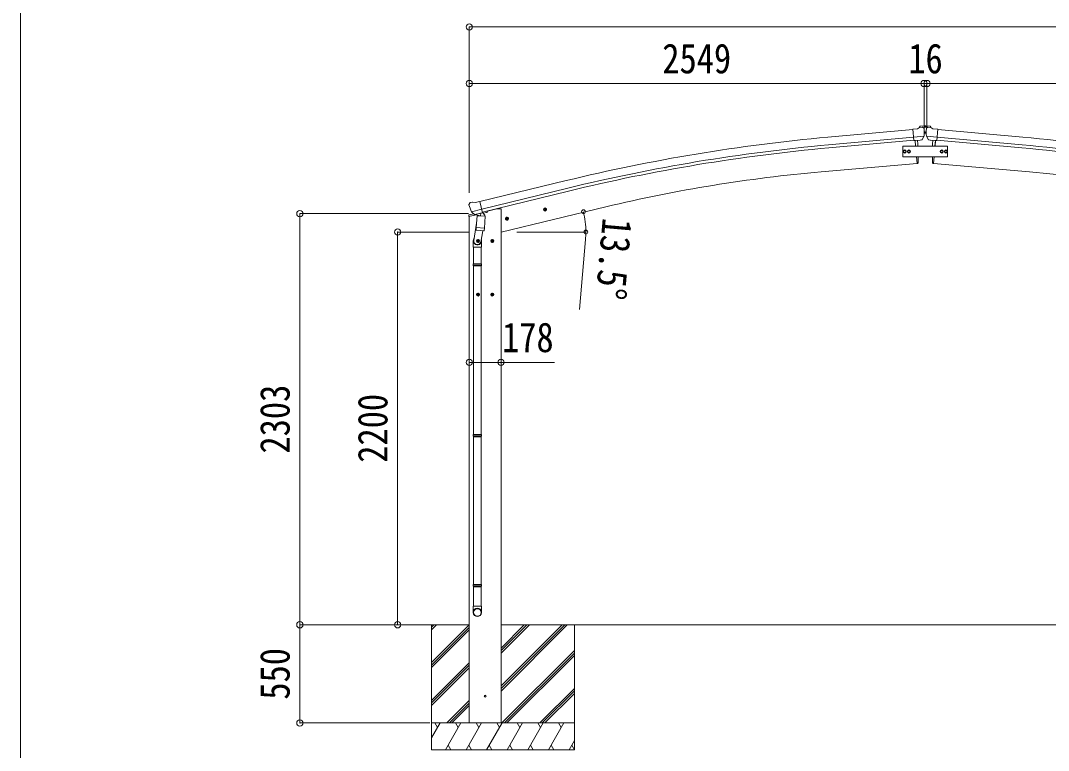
# Model space of a CAD drawing. Units: millimetres at full size, sheet at 1:35. Extents: x -9783 to 9892, y -6828 to 6752.
# Drawn here: x -9783 to -4022, y -3902 to 185 of the extents above; entities that cross this region are included whole.
import ezdxf
from ezdxf.enums import TextEntityAlignment as Align

# ---------------------------------------------------------------- set-up
doc = ezdxf.new("R2010")
doc.units = ezdxf.units.MM
doc.header["$LTSCALE"] = 35
doc.header["$PDMODE"] = 32
doc.header["$PDSIZE"] = 35
for name, color, linetype, lineweight in [('0-0_0', 7, 'Continuous', 9), ('0-1_本体', 4, 'Continuous', 9), ('0-2_部品', 7, 'Continuous', 9), ('0-3_ELV2', 3, 'Continuous', 9), ('0-A_寸法', 6, 'Continuous', 9), ('F-0_240', 7, 'Continuous', 9)]:
    doc.layers.add(name, color=color, linetype=linetype, lineweight=lineweight)
doc.styles.add('ＭＳ ゴシック', font='')
doc.styles.get('ＭＳ ゴシック').set_extended_font_data('MS Gothic')

msp = doc.modelspace()

# ---------------------------------------------------------------- linework, layer by layer
at = {"layer": '0-0_0'}
for p, q in [((-7864.89, -3198.84), (-7268, -3198.84)), ((-7479, -3226.18), (-7451.62, -3198.79)), ((-7479, -3212.03), (-7465.76, -3198.79)), ((-7479, -3198.84), (-7479, -3898.79)), ((-7479, -3410.02), (-7268, -3199.02)), ((-7479, -3424.16), (-7268, -3213.17)), ((-7090, -3569.8), (-6718.99, -3198.79)), ((-7090, -3541.52), (-6747.27, -3198.79)), ((-7090, -3555.66), (-6733.13, -3198.79)), ((-7090, -3357.67), (-6931.12, -3198.79)), ((-7090, -3343.53), (-6945.26, -3198.79)), ((-7090, -3329.39), (-6959.4, -3198.79)), ((-7090, -3198.84), (-4503.55, -3198.84)), ((-6679, -3198.79), (-6679, -3898.79)), ((-2333.43, -3198.84), (-5220.13, -3198.84)), ((-7479, -3438.31), (-7268, -3227.31)), ((-7085.14, -3748.79), (-6679, -3342.66)), ((-7071, -3748.79), (-6679, -3356.8)), ((-7056.86, -3748.79), (-6679, -3370.94)), ((-7479, -3622.15), (-7268, -3411.15)), ((-7479, -3636.3), (-7268, -3425.3)), ((-7479, -3650.44), (-7268, -3439.44)), ((-6873.01, -3748.79), (-6679, -3554.79)), ((-6858.87, -3748.79), (-6679, -3568.93)), ((-7393.51, -3748.79), (-7268, -3623.29)), ((-6844.73, -3748.79), (-6679, -3583.07)), ((-7379.37, -3748.79), (-7268, -3637.43)), ((-7365.23, -3748.79), (-7268, -3651.57)), ((-6679, -3748.79), (-7479, -3748.79)), ((-7479, -3832.63), (-7430.6, -3748.79)), ((-7445.6, -3774.77), (-7460.6, -3748.79)), ((-7401.73, -3898.79), (-7315.13, -3748.79)), ((-7330.13, -3774.78), (-7345.14, -3748.79)), ((-7286.26, -3898.79), (-7199.66, -3748.79)), ((-7090, -3748.79), (-7268, -3748.79)), ((-7214.66, -3774.78), (-7229.66, -3748.79)), ((-7170.79, -3898.79), (-7084.19, -3748.79)), ((-7099.19, -3774.78), (-7114.19, -3748.79)), ((-7055.32, -3898.79), (-6968.72, -3748.79)), ((-6983.72, -3774.77), (-6998.72, -3748.79)), ((-6939.85, -3898.79), (-6853.25, -3748.79)), ((-6883.25, -3748.79), (-6868.25, -3774.77)), ((-6824.38, -3898.79), (-6737.78, -3748.79)), ((-6752.78, -3774.77), (-6767.78, -3748.79)), ((-6708.91, -3898.79), (-6679, -3846.98)), ((-7479, -3898.79), (-6679, -3898.79)), ((-7386.74, -3872.81), (-7371.74, -3898.79)), ((-7271.27, -3872.81), (-7256.27, -3898.79)), ((-7155.8, -3872.81), (-7140.8, -3898.79)), ((-7040.33, -3872.81), (-7025.33, -3898.79)), ((-6924.86, -3872.81), (-6909.86, -3898.79)), ((-6809.39, -3872.81), (-6794.39, -3898.79)), ((-6693.91, -3872.81), (-6679, -3898.65))]:
    msp.add_line(p, q, dxfattribs=at)
msp.add_circle((-7179, -3598.79), 5, dxfattribs=at)
at = {"layer": '0-1_本体'}
for p, q in [((-4781.68, -424.44), (-5258.99, -467.71)), ((-4642.28, -424.44), (-4164.97, -467.71)), ((-4777.92, -467.43), (-5255.1, -510.69)), ((-4776.45, -484.21), (-5253.58, -527.47)), ((-4769.23, -486.42), (-4766.47, -517.98)), ((-4654.73, -486.42), (-4657.49, -517.98)), ((-4647.51, -484.21), (-4170.38, -527.47)), ((-4646.04, -467.43), (-4168.86, -510.69)), ((-4757.98, -615.02), (-5295.92, -662.08)), ((-4761.22, -577.98), (-4757.98, -615.02)), ((-4662.74, -577.98), (-4665.98, -615.02)), ((-4665.98, -615.02), (-4128.04, -662.08)), ((-7208.53, -828.64), (-6725.66, -711.16)), ((-7198.46, -870.61), (-6715.45, -753.1)), ((-7194.52, -886.99), (-6711.47, -769.46)), ((-6501.84, -857.6), (-7090, -998.81)), ((-7268, -3748.79), (-7268, -912.24)), ((-7166.01, -881.28), (-7114, -868.79)), ((-7090, -868.79), (-7114, -868.79)), ((-7090, -868.79), (-7090, -3748.79))]:
    msp.add_line(p, q, dxfattribs=at)
at = {"layer": '0-1_本体', "color": 6}
msp.add_line((-7090, -1728.98), (-7268, -1728.98), dxfattribs=at)
at = {"layer": '0-1_本体'}
for centre, radius, start, end in [((-4354.29, -10457.63), 10030.81, 95.17465, 103.67464), ((-4354.29, -10457.63), 9987.65, 95.17465, 103.67464), ((-5069.67, -10457.63), 9987.65, 76.32536, 84.82535), ((-5069.67, -10457.63), 10030.81, 76.32536, 84.82535), ((-4354.29, -10457.63), 9970.81, 95.17465, 103.67464), ((-5069.67, -10457.63), 9970.81, 76.32536, 84.82535), ((-4587.56, -8847.87), 8216.38, 94.94583, 103.47282), ((-4836.4, -8847.87), 8216.38, 76.52718, 85.05417)]:
    msp.add_arc(centre, radius, start, end, dxfattribs=at)
at = {"layer": '0-2_部品'}
for p, q in [((-4755.3, -419.98), (-4781.86, -422.31)), ((-4776.21, -486.97), (-4781.86, -422.31)), ((-4755.3, -419.98), (-4743.58, -413.22)), ((-4728.67, -411.63), (-4742.34, -412.83)), ((-4719.54, -417.39), (-4725.02, -412.78)), ((-4718.48, -419.43), (-4718.36, -420.77)), ((-4705.7, -419.42), (-4705.82, -420.76)), ((-4704.64, -417.38), (-4699.15, -412.78)), ((-4695.5, -411.63), (-4681.84, -412.82)), ((-4668.88, -419.98), (-4680.6, -413.21)), ((-4668.88, -419.98), (-4642.31, -422.31)), ((-4647.97, -486.97), (-4642.31, -422.31)), ((-4719, -462.27), (-4777.92, -467.43)), ((-4766.24, -486.1), (-4776.21, -486.97)), ((-4766.48, -517.82), (-4769.23, -486.35)), ((-4753.36, -507.14), (-4754.87, -485.18)), ((-4752.9, -517.82), (-4753.36, -507.14)), ((-4732.64, -483.16), (-4740.34, -483.83)), ((-4730.25, -481.76), (-4719.32, -462.82)), ((-4705.18, -462.27), (-4646.26, -467.42)), ((-4693.93, -481.76), (-4704.86, -462.82)), ((-4691.54, -483.15), (-4683.83, -483.83)), ((-4671.27, -517.82), (-4670.81, -507.14)), ((-4670.81, -507.14), (-4669.31, -485.18)), ((-4657.93, -486.09), (-4647.97, -486.97)), ((-4657.7, -517.82), (-4654.94, -486.34)), ((-4758.18, -612.68), (-4761.23, -577.82)), ((-4757.94, -615.45), (-4758.18, -612.68)), ((-4755.33, -615.06), (-4757.94, -615.45)), ((-4752.78, -612.22), (-4751.95, -586.6)), ((-4751.95, -586.6), (-4751.88, -577.82)), ((-4672.23, -586.59), (-4672.29, -577.82)), ((-4671.39, -612.22), (-4672.23, -586.59)), ((-4668.85, -615.05), (-4666.24, -615.44)), ((-4666.24, -615.44), (-4666, -612.67)), ((-4666, -612.67), (-4662.95, -577.82)), ((-7269.82, -845.25), (-7269.55, -846.4)), ((-7265.61, -836.67), (-7269.46, -842.97)), ((-7262.51, -834.42), (-7249.33, -831.26)), ((-7234.77, -833.93), (-7248.03, -831.24)), ((-7234.77, -833.93), (-7208.84, -827.71)), ((-6840.44, -882.42), (-6845.1, -862.97)), ((-7270.56, -912.85), (-7228.87, -902.84)), ((-7270.56, -905.96), (-7270.56, -912.85)), ((-7242.88, -896.95), (-7268.26, -903.04)), ((-7255.77, -885.55), (-7198.26, -871.75)), ((-7238.92, -900.46), (-7255.3, -885.97)), ((-7236.21, -901.03), (-7228.69, -899.23)), ((-7235.46, -900.57), (-7233.93, -900.2)), ((-7233.93, -900.2), (-7197.22, -891.39)), ((-7232.09, -900.43), (-7232.14, -901.17)), ((-7231.39, -902.21), (-7205.57, -908.65)), ((-7224.47, -907.56), (-7229.14, -974.4)), ((-7178.78, -910.76), (-7224.47, -907.56)), ((-7222.69, -904.38), (-7222.92, -907.67)), ((-7203.18, -893.22), (-7204.2, -907.82)), ((-7197.22, -891.39), (-7195.7, -891.03)), ((-7194.14, -888.92), (-7193.2, -888.99)), ((-7193.2, -888.99), (-7179.88, -904.3)), ((-7189.25, -893.33), (-7169.84, -888.67)), ((-7183.45, -977.59), (-7178.78, -910.76)), ((-7179.88, -904.3), (-7180.33, -910.65)), ((-7166.01, -880.04), (-7166.01, -883.81)), ((-7066.43, -926.39), (-7046.98, -921.72)), ((-7061.87, -918.61), (-7064, -925.81)), ((-7054.57, -916.86), (-7061.87, -918.61)), ((-7054.37, -933.78), (-7059.04, -914.33)), ((-7049.41, -922.3), (-7054.57, -916.86)), ((-6852.49, -875.03), (-6833.05, -870.36)), ((-6847.94, -867.25), (-6850.07, -874.45)), ((-6840.64, -865.5), (-6847.94, -867.25)), ((-6835.47, -870.94), (-6840.64, -865.5)), ((-6837.6, -878.14), (-6835.47, -870.94)), ((-7227.41, -949.63), (-7243.32, -1045.8)), ((-7230, -986.86), (-7229.13, -974.4)), ((-7183.45, -977.59), (-7229.14, -974.4)), ((-7183.47, -977.59), (-7184.36, -990.29)), ((-7051.54, -929.5), (-7049.41, -922.3)), ((-7229.61, -988.22), (-7229.61, -988.22)), ((-7228.16, -989), (-7186.46, -991.92)), ((-7191.89, -991.54), (-7202.62, -1055.12)), ((-7245.47, -1082.96), (-7245.47, -1048.61)), ((-7199.47, -1082.96), (-7245.47, -1082.96)), ((-7243.47, -1082.96), (-7243.47, -1176.96)), ((-7209, -1049.03), (-7229, -1049.03)), ((-7219, -1041.53), (-7225.5, -1045.28)), ((-7225.5, -1045.28), (-7225.5, -1052.79)), ((-7225.5, -1052.79), (-7219, -1056.54)), ((-7219, -1059.03), (-7219, -1039.03)), ((-7212.5, -1045.28), (-7219, -1041.53)), ((-7201.47, -1082.96), (-7201.47, -1176.96)), ((-7199.47, -1048.31), (-7199.47, -1082.96)), ((-7129, -1049.03), (-7149, -1049.03)), ((-7139, -1041.53), (-7145.5, -1045.28)), ((-7145.5, -1045.28), (-7145.5, -1052.79)), ((-7145.5, -1052.79), (-7139, -1056.54)), ((-7139, -1059.03), (-7139, -1039.03)), ((-7132.5, -1045.28), (-7139, -1041.53)), ((-7245.47, -1178.96), (-7244.47, -1176.96)), ((-7199.47, -1178.96), (-7245.47, -1178.96)), ((-7199.47, -1186.96), (-7245.47, -1186.96)), ((-7200.47, -1176.96), (-7244.47, -1176.96)), ((-7200.47, -1188.96), (-7244.47, -1188.96)), ((-7243.47, -1188.96), (-7243.47, -2133.15)), ((-7201.47, -1188.96), (-7201.47, -2133.15)), ((-7199.47, -1178.96), (-7200.47, -1176.96)), ((-7199.47, -1186.96), (-7200.47, -1188.96)), ((-7199.47, -1178.96), (-7199.47, -1186.96)), ((-7209, -1349.03), (-7229, -1349.03)), ((-7219, -1341.53), (-7225.5, -1345.28)), ((-7225.5, -1345.28), (-7225.5, -1352.79)), ((-7225.5, -1352.79), (-7219, -1356.54)), ((-7219, -1359.03), (-7219, -1339.03)), ((-7212.5, -1345.28), (-7219, -1341.53)), ((-7129, -1349.03), (-7149, -1349.03)), ((-7139, -1341.53), (-7145.5, -1345.28)), ((-7145.5, -1345.28), (-7145.5, -1352.79)), ((-7145.5, -1352.79), (-7139, -1356.54)), ((-7139, -1359.03), (-7139, -1339.03)), ((-7132.5, -1345.28), (-7139, -1341.53)), ((-7245.47, -2135.15), (-7244.47, -2133.15)), ((-7199.47, -2135.15), (-7245.47, -2135.15)), ((-7199.47, -2143.15), (-7245.47, -2143.15)), ((-7200.47, -2133.15), (-7244.47, -2133.15)), ((-7200.47, -2145.15), (-7244.47, -2145.15)), ((-7243.47, -2145.15), (-7243.47, -2973.34)), ((-7201.47, -2145.15), (-7201.47, -2973.34)), ((-7199.47, -2135.15), (-7200.47, -2133.15)), ((-7199.47, -2143.15), (-7200.47, -2145.15)), ((-7199.47, -2135.15), (-7199.47, -2143.15)), ((-7245.47, -2975.34), (-7244.47, -2973.34)), ((-7199.47, -2975.34), (-7245.47, -2975.34)), ((-7199.47, -2983.34), (-7245.47, -2983.34)), ((-7200.47, -2973.34), (-7244.47, -2973.34)), ((-7200.47, -2985.34), (-7244.47, -2985.34)), ((-7243.47, -2985.34), (-7243.47, -3095.34)), ((-7201.47, -2985.34), (-7201.47, -3095.34)), ((-7199.47, -2975.34), (-7200.47, -2973.34)), ((-7199.47, -2983.34), (-7200.47, -2985.34)), ((-7199.47, -2975.34), (-7199.47, -2983.34)), ((-7245.47, -3129.48), (-7245.47, -3095.34)), ((-7199.47, -3095.34), (-7245.47, -3095.34)), ((-7199.47, -3129.48), (-7199.47, -3095.34))]:
    msp.add_line(p, q, dxfattribs=at)
for points in [[(-4766.24, -486.1), (-4765.97, -486.17), (-4740.6, -483.95), (-4740.34, -483.83)], [(-4718.93, -461.64), (-4719.21, -462.63), (-4719.32, -462.82)], [(-4705.25, -461.64), (-4704.96, -462.62), (-4704.86, -462.82)], [(-4657.93, -486.09), (-4658.2, -486.16), (-4683.58, -483.94), (-4683.83, -483.83)], [(-7203.41, -893.16), (-7193.68, -890.82), (-7208.84, -827.71)], [(-7256.04, -884.98), (-7255.46, -885.82), (-7255.3, -885.97)], [(-7203.41, -893.16), (-7203.64, -893.31), (-7228.41, -899.25), (-7228.69, -899.23)], [(-6850.07, -874.45), (-6844.9, -879.89), (-6837.6, -878.14)], [(-7064, -925.81), (-7058.84, -931.25), (-7051.54, -929.5)], [(-7219, -1056.54), (-7212.5, -1052.79), (-7212.5, -1045.28)], [(-7139, -1056.54), (-7132.5, -1052.79), (-7132.5, -1045.28)], [(-7245.47, -1178.96), (-7245.47, -1186.96), (-7244.47, -1188.96)], [(-7219, -1356.54), (-7212.5, -1352.79), (-7212.5, -1345.28)], [(-7139, -1356.54), (-7132.5, -1352.79), (-7132.5, -1345.28)], [(-7245.47, -2135.15), (-7245.47, -2143.15), (-7244.47, -2145.15)], [(-7245.47, -2975.34), (-7245.47, -2983.34), (-7244.47, -2985.34)]]:
    msp.add_lwpolyline(points, dxfattribs=at)
for centre, radius in [((-4804.09, -547.82), 6.5), ((-4620.09, -547.82), 6.5), ((-6842.77, -872.69), 8.5), ((-7056.7, -924.06), 8.5), ((-7056.7, -924.06), 7.7), ((-7056.7, -924.06), 6.5), ((-6842.77, -872.69), 7.7), ((-6842.77, -872.69), 6.5), ((-7219, -1049.03), 8.5), ((-7219, -1049.03), 7.7), ((-7219, -1049.03), 6.5), ((-7139, -1049.03), 8.5), ((-7139, -1049.03), 7.7), ((-7139, -1049.03), 6.5), ((-7219, -1349.03), 8.5), ((-7219, -1349.03), 7.7), ((-7219, -1349.03), 6.5), ((-7139, -1349.03), 8.5), ((-7139, -1349.03), 7.7), ((-7139, -1349.03), 6.5)]:
    msp.add_circle(centre, radius, dxfattribs=at)
at = {"layer": '0-2_部品', "color": 4}
msp.add_circle((-7179, -3598.79), 4.5, dxfattribs=at)
at = {"layer": '0-2_部品'}
for centre, radius, start, end in [((-4742.08, -415.82), 3, 95, 120), ((-4728.24, -416.61), 5, 50.00648, 94.99352), ((-4919.99, -438.41), 202.4, 353.4085, 5), ((-4504.19, -438.4), 202.4, 175, 186.5915), ((-4695.94, -416.61), 5, 85.00648, 129.99352), ((-4682.1, -415.81), 3, 60, 85), ((-4755.77, -612.09), 3, 278.50322, 357.46219), ((-4668.41, -612.09), 3, 182.53781, 261.49678), ((-7072.74, -799.15), 202.4, 193.5, 205.09125), ((-7261.34, -839.29), 5, 103.5, 148.5), ((-7248.63, -834.18), 3, 78.5, 103.5), ((-7267.56, -905.96), 3, 103.5, 180), ((-7235.57, -900.09), 0.5, 248.23754, 283.5), ((-7232.59, -900.4), 0.5, 356, 103.5), ((-7231.14, -901.24), 1, 176, 256), ((-7205.22, -907.68), 1.03, 250.03897, 351.96569), ((-7202.58, -893.3), 0.604, 100.59842, 172.20595), ((-7195.81, -890.54), 0.5, 283.5, 318.76246), ((-7171.01, -883.81), 5, 283.5, 0), ((-7228.06, -987.04), 1.95, 175.04017, 217.47766), ((-7228.02, -987.01), 2, 217.40962, 266), ((-7186.32, -989.92), 2, 266, 349.46843), ((-7215.47, -1048.61), 30, 177.45142, 180)]:
    msp.add_arc(centre, radius, start, end, dxfattribs=at)
for centre, major_axis, ratio, start_param, end_param in [((-4714.15, -415.38), (-15.35, 3.44), 0.101033, 5.9751426, 5.9753737), ((-4721.47, -419.68), (2.71, -1.31), 0.997474, 0.5366567, 1.3225652), ((-4702.71, -419.68), (-2.71, -1.31), 0.997474, 4.9606201, 5.7465286), ((-4710.03, -415.38), (15.35, 3.44), 0.101033, 0.3078116, 0.3080427), ((-4732.91, -480.17), (1.62, -2.54), 0.997631, 5.8041905, 5.8929484), ((-4732.98, -480.06), (-3.5, 2.17), 0.650902, 2.1145521, 2.1873627), ((-4732.85, -480.25), (1.62, -2.54), 0.997631, 5.965759, 6.7621801), ((-4691.33, -480.25), (-1.62, -2.54), 0.997631, 5.8041905, 6.6006116), ((-4691.2, -480.05), (3.5, 2.17), 0.650902, 4.0958226, 4.1686332), ((-4691.27, -480.16), (-1.62, -2.54), 0.997631, 0.3902369, 0.4789948), ((-7266.91, -844.54), (-1.57, -2.57), 0.99628, 4.712389, 5.4996506), ((-7236.93, -898.21), (-0.73, -2.92), 0.997631, 5.8041905, 6.6006116), ((-7236.88, -897.98), (2.63, 3.16), 0.650902, 4.0958226, 4.1686332), ((-7236.91, -898.11), (-0.73, -2.92), 0.997631, 0.3902369, 0.4789948), ((-7222.47, -1048.31), (23, 0), 0.996195, 2.5560258, 6.5663028), ((-7222.47, -1048.31), (21, 0), 0.996195, 2.9349147, 5.9512394), ((-7222.47, -3127.74), (-23, 0), 0.996195, 3.1415927, 6.2831853), ((-7222.47, -3129.48), (-23, 0), 0.996195, 3.1415927, 6.2831853), ((-7222.47, -3129.48), (0, -23.43), 0.981806, 4.712389, 7.8539816)]:
    msp.add_ellipse(centre, major_axis=major_axis, ratio=ratio, start_param=start_param, end_param=end_param, dxfattribs=at)
msp.add_ellipse((-7222.47, -3129.48), major_axis=(21, 0), ratio=0.996195, dxfattribs=at)
at = {"layer": '0-3_ELV2'}
for p, q in [((-4716.09, -404.56), (-4740.23, -406.67)), ((-4717.84, -446.06), (-4706.45, -446.06)), ((-4716.09, -404.56), (-4708.09, -404.56)), ((-4710.83, -409.28), (-4709.99, -409.28)), ((-4710.83, -441.98), (-4709.99, -441.98)), ((-4708.09, -404.56), (-4683.95, -406.67)), ((-4680.59, -412.49), (-4683.95, -406.67)), ((-4680.59, -413.17), (-4680.59, -412.49))]:
    msp.add_line(p, q, dxfattribs=at)
for points in [[(-4743.59, -413.07), (-4743.59, -412.49), (-4740.23, -406.67)], [(-4713.35, -408.44), (-4714.19, -408.44), (-4714.19, -409.28), (-4713.35, -409.28)], [(-4713.35, -441.14), (-4714.19, -441.14), (-4714.19, -441.98), (-4713.35, -441.98)], [(-4711.67, -407.6), (-4711.67, -406.76), (-4712.51, -406.76), (-4712.51, -407.6)], [(-4712.51, -410.12), (-4712.51, -410.96), (-4711.67, -410.96), (-4711.67, -410.12)], [(-4711.67, -440.3), (-4711.67, -439.46), (-4712.51, -439.46), (-4712.51, -440.3)], [(-4712.51, -442.82), (-4712.51, -443.66), (-4711.67, -443.66), (-4711.67, -442.82)], [(-4709.99, -409.28), (-4709.99, -408.44), (-4710.83, -408.44)], [(-4709.99, -441.98), (-4709.99, -441.14), (-4710.83, -441.14)]]:
    msp.add_lwpolyline(points, dxfattribs=at)
for points in [[(-4587.09, -577.82), (-4587.09, -517.82), (-4837.09, -517.82), (-4837.09, -577.82)], [(-4835.09, -547.82), (-4831.34, -541.32), (-4823.84, -541.32), (-4820.08, -547.82), (-4823.84, -554.32), (-4831.34, -554.32)], [(-4811.59, -547.82), (-4807.84, -541.32), (-4800.34, -541.32), (-4796.58, -547.82), (-4800.34, -554.32), (-4807.84, -554.32)], [(-4612.58, -547.82), (-4616.34, -541.32), (-4623.84, -541.32), (-4627.59, -547.82), (-4623.84, -554.32), (-4616.34, -554.32)], [(-4589.08, -547.82), (-4592.84, -541.32), (-4600.34, -541.32), (-4604.09, -547.82), (-4600.34, -554.32), (-4592.84, -554.32)]]:
    msp.add_lwpolyline(points, close=True, dxfattribs=at)
for centre, radius in [((-4712.09, -408.86), 3.5), ((-4712.09, -441.56), 3.5), ((-4827.59, -547.82), 8.5), ((-4827.59, -547.82), 7.7), ((-4827.59, -547.82), 6.5), ((-4804.09, -547.82), 8.5), ((-4804.09, -547.82), 7.7), ((-4804.09, -547.82), 6.5), ((-4620.09, -547.82), 8.5), ((-4620.09, -547.82), 7.7), ((-4620.09, -547.82), 6.5), ((-4596.59, -547.82), 8.5), ((-4596.59, -547.82), 7.7), ((-4596.59, -547.82), 6.5)]:
    msp.add_circle(centre, radius, dxfattribs=at)
for centre, start, end in [((-4713.35, -407.6), 270, 0), ((-4713.35, -410.12), 0, 90), ((-4713.35, -440.3), 270, 0), ((-4713.35, -442.82), 0, 90), ((-4710.83, -407.6), 180, 270), ((-4710.83, -410.12), 90, 180), ((-4710.83, -440.3), 180, 270), ((-4710.83, -442.82), 90, 180)]:
    msp.add_arc(centre, 0.84, start, end, dxfattribs=at)
at = {"layer": '0-A_寸法'}
for p, q in [((-7268, 149.57), (-7268, -167.05)), ((-7268, 149.57), (-2154, 149.57)), ((-7268, -167.05), (-7268, -167.05)), ((-7268, -167.05), (-4719, -167.05)), ((-7268, -167.05), (-7268, -778.81)), ((-4719, -167.05), (-4719, -416.81)), ((-4703, -167.05), (-4719, -167.05)), ((-4703, -167.05), (-4703, -416.81)), ((-2154, -167.05), (-4703, -167.05)), ((-8217.58, -3198.79), (-8217.58, -895.79)), ((-8217.58, -895.79), (-7272.49, -895.79)), ((-7669.61, -3198.79), (-7669.61, -998.79)), ((-7669.61, -998.79), (-7272.49, -998.79)), ((-7000.5, -998.79), (-6613.65, -998.79)), ((-6616.5, -1041.25), (-6650.86, -1433.75)), ((-7090, -1728.98), (-6790, -1728.98)), ((-8217.58, -3198.79), (-7489.46, -3198.79)), ((-8217.58, -3748.79), (-8217.58, -3198.79)), ((-8217.58, -3748.79), (-7489.46, -3748.79))]:
    msp.add_line(p, q, dxfattribs=at)
for centre in [(-6628.1, -885.14), (-6614.65, -998.79)]:
    msp.add_circle(centre, 10.62, dxfattribs=at)
for start, end in [(0, 13.5), (354.99678, 0)]:
    msp.add_arc((-7101.5, -998.79), 486.86, start, end, dxfattribs=at)
for p in [(-7268, 149.57), (-7268, -167.05), (-4719, -167.05), (-4703, -167.05), (-8217.58, -895.79), (-7669.61, -998.79), (-7268, -1728.98), (-7090, -1728.98), (-8217.58, -3198.79), (-7669.61, -3198.79), (-8217.58, -3748.79)]:
    msp.add_point(p, dxfattribs=at)
at = {"layer": 'F-0_240', "color": 5}
msp.add_line((-9783.03, 6751.9), (-9783.03, -6828.1), dxfattribs=at)

# ---------------------------------------------------------------- texts
at = {"layer": '0-A_寸法', "color": 7, "style": 'ＭＳ ゴシック', "width": 0.85}
for s, p in [('2549', (-6186, -160.05)), ('16', (-4807.25, -160.05)), ('178', (-7084.38, -1721.98))]:
    msp.add_text(s, height=166.8, dxfattribs=at).set_placement(p, align=Align.BOTTOM_LEFT)
for s, rotation, p in [('13.5°', 264.997, (-6569.35, -911.12)), ('2303', 90, (-8224.58, -2239.79)), ('2200', 90, (-7676.61, -2291.29)), ('550', 90, (-8224.58, -3618.17))]:
    msp.add_text(s, height=166.8, rotation=rotation, dxfattribs=at).set_placement(p, align=Align.BOTTOM_LEFT)

doc.saveas('drawing.dxf')
